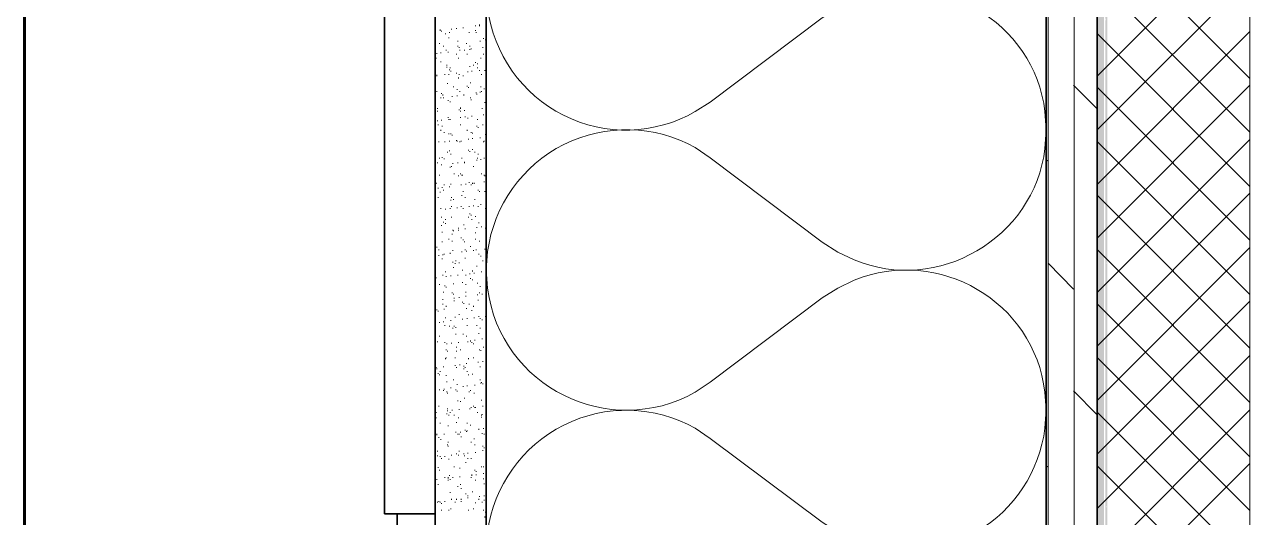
# Model space of a CAD drawing. Header units: inches. Extents: x 5 to 516, y -193 to 129.
# Drawn here: x 14.901 to 16.917, y -166.574 to -165.768 of the extents above; entities that cross this region are included whole.
import ezdxf

# ---------------------------------------------------------------- set-up
doc = ezdxf.new("R2010")
doc.units = ezdxf.units.IN
doc.header["$MEASUREMENT"] = 0
doc.layers.add('PDF7_Geometry', color=7, linetype='Continuous')
doc.layers.add('PDF7_Solid Fills', color=7, linetype='Continuous')

msp = doc.modelspace()

# ---------------------------------------------------------------- hatches: boundary and pattern name
at = {"layer": 'PDF7_Solid Fills', "transparency": 33554559}
for points in [[(16.6579946, -167.5757836), (16.6679946, -167.5646725), (16.6679953, -164.9446706), (16.6579946, -164.9446723)], [(16.6913288, -165.1424497), (16.6879955, -165.1413385), (16.670219, -165.1535597), (16.6735518, -167.5857827), (16.673551, -165.155783)]]:
    msp.add_hatch(color=256, dxfattribs=at).paths.add_polyline_path(points)

# ---------------------------------------------------------------- linework, layer by layer
at = {"layer": 'PDF7_Geometry', "lineweight": 60}
msp.add_lwpolyline([(59.9013316, -193.1846724), (59.9013316, -163.1857822), (14.901328, -163.1857822), (14.901328, -193.1846724)], dxfattribs=at)
at = {"layer": 'PDF7_Geometry', "lineweight": 35}
for points in [[(15.4902156, -163.7202264), (15.4902156, -166.5680044)], [(15.4902156, -166.568005), (15.573549, -166.568005), (15.573549, -163.720227)], [(15.573549, -163.7202264), (15.573549, -167.5035601)], [(15.6568823, -163.7202273), (15.6568823, -167.503561), (15.573549, -167.503561), (15.573549, -166.5680053)], [(16.573549, -163.7202264), (16.573549, -167.5857824), (16.6568824, -167.5857824), (16.6568824, -163.7202264)], [(15.4902182, -166.6102277), (15.5113293, -166.6102277), (15.5113293, -166.5680055), (15.4902182, -166.5680055)]]:
    msp.add_lwpolyline(points, dxfattribs=at)
at = {"layer": 'PDF7_Geometry', "lineweight": 15}
for points in [[(16.5768856, -167.5857821), (16.5768856, -163.7202261)], [(16.6191039, -167.5857821), (16.6191039, -163.7202261)], [(16.6568824, -163.7202264), (16.6568824, -167.5857824), (16.9068824, -167.5857824), (16.9068824, -163.7202264)], [(16.6568824, -165.8524491), (16.9068824, -165.6024491)], [(16.9068824, -165.8557812), (16.6568824, -165.6057811)], [(16.6568824, -165.9402267), (16.9068824, -165.6902267)], [(16.9068824, -165.943561), (16.6568824, -165.693561)], [(15.5813298, -165.7768943), (15.5813298, -165.7757832)], [(15.5813298, -165.7780043), (15.5813298, -165.7768932)], [(15.5835497, -165.7791165), (15.5835497, -165.7780054)], [(15.5902183, -165.7835607), (15.5902183, -165.7824496)], [(15.5968825, -165.7813386), (15.5968825, -165.7802275)], [(15.6002191, -165.7757821), (15.6002191, -165.774671)], [(15.6079954, -165.7746722), (15.6079954, -165.7735611)], [(15.6191038, -165.77356), (15.6191038, -165.7724489)], [(15.6291045, -165.7813386), (15.6291045, -165.7802275)], [(15.6391053, -165.7702279), (15.6391053, -165.7691168)], [(15.6391053, -165.7780043), (15.6391053, -165.7768932)], [(15.6402174, -165.7813386), (15.6402174, -165.7802275)], [(15.6457739, -165.7691157), (15.6457739, -165.7680046)], [(15.6457739, -165.7702279), (15.6457739, -165.7691168)], [(16.6568824, -166.0291165), (16.9068824, -165.7791165)], [(16.9068824, -166.0324486), (16.6568824, -165.7824485)], [(15.573549, -165.7957813), (15.573549, -165.7946702)], [(15.5802176, -165.7991157), (15.5802176, -165.7980045)], [(15.5868818, -165.8035599), (15.5868818, -165.8024488)], [(15.5957703, -165.7902271), (15.5957703, -165.789116)], [(15.6102153, -165.7957813), (15.6102153, -165.7946702)], [(15.6102153, -165.8035599), (15.6102153, -165.8024488)], [(15.6124397, -165.8057821), (15.6124397, -165.8046709)], [(15.6246603, -165.7991157), (15.6246603, -165.7980045)], [(15.6302167, -165.8035599), (15.6302167, -165.8024488)], [(15.6468816, -165.7957813), (15.6468816, -165.7946702)], [(15.6513258, -165.8057821), (15.6513258, -165.8046709)], [(15.652438, -165.7913371), (15.652438, -165.790226)], [(15.6557746, -165.7935615), (15.6557746, -165.7924503)], [(15.5746612, -165.8235591), (15.5746612, -165.822448)], [(15.5757734, -165.8157828), (15.5757734, -165.8146717)], [(15.5824375, -165.8146706), (15.5824375, -165.8135595)], [(15.591326, -165.8102263), (15.591326, -165.8091152)], [(15.5946626, -165.8135606), (15.5946626, -165.8124495)], [(15.6079954, -165.8168927), (15.6079954, -165.8157816)], [(15.6113275, -165.8235591), (15.6113275, -165.822448)], [(15.6135519, -165.8102263), (15.6135519, -165.8091152)], [(15.6213282, -165.8102263), (15.6213282, -165.8091152)], [(15.6257725, -165.8168927), (15.6257725, -165.8157816)], [(15.6302167, -165.8091164), (15.6302167, -165.8080053)], [(15.6324411, -165.8080042), (15.6324411, -165.8068931)], [(15.6479938, -165.8235591), (15.6479938, -165.822448)], [(15.652438, -165.8168927), (15.652438, -165.8157816)], [(15.5824375, -165.8291156), (15.5824375, -165.8280045)], [(15.5924382, -165.834672), (15.5924382, -165.8335609)], [(15.5924382, -165.8380041), (15.5924382, -165.836893)], [(15.5968825, -165.8424484), (15.5968825, -165.8413372)], [(15.5979947, -165.8391163), (15.5979947, -165.8380052)], [(15.5991069, -165.8446705), (15.5991069, -165.8435594)], [(15.6268847, -165.8457827), (15.6268847, -165.8446716)], [(15.6302167, -165.8368942), (15.6302167, -165.835783)], [(15.6335488, -165.8446705), (15.6335488, -165.8435594)], [(15.6357732, -165.834672), (15.6357732, -165.8335609)], [(15.6391053, -165.8302278), (15.6391053, -165.8291167)], [(15.6424373, -165.8324499), (15.6424373, -165.8313388)], [(15.6424373, -165.8391163), (15.6424373, -165.8380052)], [(15.6457739, -165.8435606), (15.6457739, -165.8424494)], [(15.6546624, -165.8435606), (15.6546624, -165.8424494)], [(15.5757734, -165.8513369), (15.5757734, -165.8502258)], [(15.5757734, -165.8524491), (15.5757734, -165.851338)], [(15.5891062, -165.850227), (15.5891062, -165.8491158)], [(15.5935504, -165.8646719), (15.5935504, -165.8635608)], [(15.5957703, -165.850227), (15.5957703, -165.8491158)], [(15.6079954, -165.8480048), (15.6079954, -165.8468937)], [(15.6113275, -165.8557812), (15.6113275, -165.85467)], [(15.6124397, -165.850227), (15.6124397, -165.8491158)], [(15.6191038, -165.8524491), (15.6191038, -165.851338)], [(15.6313289, -165.8635597), (15.6313289, -165.8624486)], [(15.649106, -165.850227), (15.649106, -165.8491158)], [(15.5757734, -165.8780047), (15.5757734, -165.8768936)], [(15.5835497, -165.8813391), (15.5835497, -165.8802279)], [(15.5857741, -165.8835589), (15.5857741, -165.8824478)], [(15.6013267, -165.8857833), (15.6013267, -165.8846722)], [(15.6035511, -165.8702261), (15.6035511, -165.869115)], [(15.6091076, -165.8746704), (15.6091076, -165.8735593)], [(15.6091076, -165.8846711), (15.6091076, -165.88356)], [(15.6135519, -165.8780047), (15.6135519, -165.8768936)], [(15.620216, -165.8835589), (15.620216, -165.8824478)], [(15.6257725, -165.8691162), (15.6257725, -165.8680051)], [(15.6279969, -165.8713383), (15.6279969, -165.8702272)], [(15.6402174, -165.8802269), (15.6402174, -165.8791158)], [(15.6413296, -165.882449), (15.6413296, -165.8813379)], [(15.6468816, -165.8791147), (15.6468816, -165.8780036)], [(15.6479938, -165.8702261), (15.6479938, -165.869115)], [(15.649106, -165.8780047), (15.649106, -165.8768936)], [(15.6535502, -165.8735605), (15.6535502, -165.8724494)], [(16.6568824, -165.9057825), (16.6179935, -165.8668936)], [(16.6568824, -166.1168941), (16.9068824, -165.8668941)], [(16.9068824, -166.1202262), (16.6568824, -165.8702261)], [(15.5768856, -165.9057825), (15.5768856, -165.9046714)], [(15.5824375, -165.8880055), (15.5824375, -165.8868943)], [(15.5868818, -165.8880055), (15.5868818, -165.8868943)], [(15.5946626, -165.8924497), (15.5946626, -165.8913386)], [(15.5979947, -165.8946719), (15.5979947, -165.8935607)], [(15.6146595, -165.9046726), (15.6146595, -165.9035615)], [(15.6146595, -165.9057825), (15.6146595, -165.9046714)], [(15.6313289, -165.8880055), (15.6313289, -165.8868943)], [(15.6324411, -165.8913375), (15.6324411, -165.8902264)], [(15.6502182, -165.9057825), (15.6502182, -165.9046714)], [(15.6546624, -165.8957818), (15.6546624, -165.8946707)], [(15.5768856, -165.9102268), (15.5768856, -165.9091157)], [(15.5768856, -165.9257817), (15.5768856, -165.9246706)], [(15.5835497, -165.9246718), (15.5835497, -165.9235607)], [(15.5946626, -165.9202275), (15.5946626, -165.9191164)], [(15.5957703, -165.9235596), (15.5957703, -165.9224485)], [(15.5979947, -165.9235596), (15.5979947, -165.9224485)], [(15.6124397, -165.9080046), (15.6124397, -165.9068935)], [(15.6146595, -165.9102268), (15.6146595, -165.9091157)], [(15.6146595, -165.9202275), (15.6146595, -165.9191164)], [(15.6213282, -165.9091168), (15.6213282, -165.9080057)], [(15.6224404, -165.9191153), (15.6224404, -165.9180042)], [(15.6268847, -165.9213374), (15.6268847, -165.9202263)], [(15.6424373, -165.9235596), (15.6424373, -165.9224485)], [(15.652438, -165.9157832), (15.652438, -165.9146721)], [(16.5713259, -165.9702271), (16.5735481, -165.9402271), (16.5713259, -165.9102271)], [(15.5779932, -165.9324504), (15.5779932, -165.9313392)], [(15.5824375, -165.9413389), (15.5824375, -165.9402278)], [(15.5846619, -165.9346702), (15.5846619, -165.9335591)], [(15.587994, -165.944671), (15.587994, -165.9435598)], [(15.5957703, -165.9468931), (15.5957703, -165.945782)], [(15.5991069, -165.9468931), (15.5991069, -165.945782)], [(15.6146595, -165.9324504), (15.6146595, -165.9313392)], [(15.6257725, -165.9413389), (15.6257725, -165.9402278)], [(15.6324411, -165.944671), (15.6324411, -165.9435598)], [(15.634661, -165.9457831), (15.634661, -165.944672)], [(15.6413296, -165.9346702), (15.6413296, -165.9335591)], [(15.6435495, -165.9368946), (15.6435495, -165.9357835)], [(15.6513258, -165.9324504), (15.6513258, -165.9313392)], [(15.5791054, -165.9602281), (15.5791054, -165.959117)], [(15.5891062, -165.9602281), (15.5891062, -165.959117)], [(15.5968825, -165.9591159), (15.5968825, -165.9580048)], [(15.6013267, -165.9491152), (15.6013267, -165.9480041)], [(15.6079954, -165.9580037), (15.6079954, -165.9568926)], [(15.6091076, -165.9591159), (15.6091076, -165.9580048)], [(15.6135519, -165.9602281), (15.6135519, -165.959117)], [(15.6157717, -165.9591159), (15.6157717, -165.9580048)], [(15.6279969, -165.9557816), (15.6279969, -165.9546705)], [(15.634661, -165.9546717), (15.634661, -165.9535606)], [(15.6468816, -165.9535595), (15.6468816, -165.9524484)], [(15.652438, -165.9602281), (15.652438, -165.959117)], [(15.6535502, -165.9591159), (15.6535502, -165.9580048)], [(15.6557746, -165.9480053), (15.6557746, -165.9468942)], [(16.6568824, -166.2057816), (16.9068824, -165.9557816)], [(16.9068824, -166.209116), (16.6568824, -165.9591159)], [(15.5802176, -165.9868937), (15.5802176, -165.9857826)], [(15.5846619, -165.9857815), (15.5846619, -165.9846704)], [(15.5935504, -165.976893), (15.5935504, -165.9757819)], [(15.5968825, -165.9746709), (15.5968825, -165.9735598)], [(15.5991069, -165.9802273), (15.5991069, -165.9791162)], [(15.6168839, -165.9868937), (15.6168839, -165.9857826)], [(15.6279969, -165.9735609), (15.6279969, -165.9724498)], [(15.6302167, -165.9757831), (15.6302167, -165.9746719)], [(15.634661, -165.9724487), (15.634661, -165.9713376)], [(15.6379931, -165.976893), (15.6379931, -165.9757819)], [(15.6424373, -165.9868937), (15.6424373, -165.9857826)], [(15.6435495, -165.9802273), (15.6435495, -165.9791162)], [(15.6535502, -165.9868937), (15.6535502, -165.9857826)], [(15.5768856, -165.9946701), (15.5768856, -165.9935589)], [(15.5835497, -165.9980044), (15.5835497, -165.9968933)], [(15.587994, -165.9880059), (15.587994, -165.9868948)], [(15.5979947, -166.0013387), (15.5979947, -166.0002276)], [(15.6002191, -166.0002265), (15.6002191, -165.9991154)], [(15.6024389, -165.9957822), (15.6024389, -165.9946711)], [(15.6102153, -165.9946701), (15.6102153, -165.9935589)], [(15.6213282, -165.9935601), (15.6213282, -165.992449)], [(15.6213282, -165.9946701), (15.6213282, -165.9935589)], [(15.6357732, -166.0002265), (15.6357732, -165.9991154)], [(15.6413296, -165.9902258), (15.6413296, -165.9891147)], [(15.6479938, -165.9891159), (15.6479938, -165.9880047)], [(15.6568823, -166.0002265), (15.6568823, -165.9991154)], [(16.5768856, -165.991338), (16.5735523, -165.9891158)], [(15.5802176, -166.0146715), (15.5802176, -166.0135604)], [(15.6046633, -166.0124494), (15.6046633, -166.0113383)], [(15.6113275, -166.0157837), (15.6113275, -166.0146726)], [(15.6146595, -166.0124494), (15.6146595, -166.0113383)], [(15.6168839, -166.0146715), (15.6168839, -166.0135604)], [(15.6179961, -166.0146715), (15.6179961, -166.0135604)], [(15.6291045, -166.0268944), (15.6291045, -166.0257832)], [(15.649106, -166.0124494), (15.649106, -166.0113383)], [(15.6535502, -166.0146715), (15.6535502, -166.0135604)], [(15.6535502, -166.0257822), (15.6535502, -166.024671)], [(15.6546624, -166.0157837), (15.6546624, -166.0146726)], [(15.5746612, -166.0280043), (15.5746612, -166.0268932)], [(15.5779932, -166.0357829), (15.5779932, -166.0346718)], [(15.5813298, -166.0424493), (15.5813298, -166.0413382)], [(15.5846619, -166.0346707), (15.5846619, -166.0335596)], [(15.5868818, -166.039115), (15.5868818, -166.0380038)], [(15.587994, -166.0302264), (15.587994, -166.0291153)], [(15.5968825, -166.0335608), (15.5968825, -166.0324496)], [(15.5991069, -166.0291165), (15.5991069, -166.0280054)], [(15.6157717, -166.0302264), (15.6157717, -166.0291153)], [(15.6168839, -166.0480057), (15.6168839, -166.0468946)], [(15.6191038, -166.0413371), (15.6191038, -166.040226)], [(15.6235481, -166.0291165), (15.6235481, -166.0280054)], [(15.6324411, -166.0302264), (15.6324411, -166.0291153)], [(15.634661, -166.0280043), (15.634661, -166.0268932)], [(15.6368854, -166.0280043), (15.6368854, -166.0268932)], [(15.6435495, -166.039115), (15.6435495, -166.0380038)], [(15.6457739, -166.0413371), (15.6457739, -166.040226)], [(15.6546624, -166.0413371), (15.6546624, -166.040226)], [(16.6568824, -166.2935615), (16.9068824, -166.0435615)], [(16.9068824, -166.2968936), (16.6568824, -166.0468935)], [(15.5779932, -166.0513378), (15.5779932, -166.0502267)], [(15.5991069, -166.0557821), (15.5991069, -166.054671)], [(15.6002191, -166.0513378), (15.6002191, -166.0502267)], [(15.6002191, -166.0657828), (15.6002191, -166.0646717)], [(15.6035511, -166.0546721), (15.6035511, -166.053561)], [(15.6091076, -166.0680049), (15.6091076, -166.0668938)], [(15.6157717, -166.0657828), (15.6157717, -166.0646717)], [(15.6224404, -166.0513378), (15.6224404, -166.0502267)], [(15.6291045, -166.0657828), (15.6291045, -166.0646717)], [(15.6357732, -166.0646706), (15.6357732, -166.0635595)], [(15.6379931, -166.0546721), (15.6379931, -166.053561)], [(15.6435495, -166.0657828), (15.6435495, -166.0646717)], [(15.6479938, -166.0624485), (15.6479938, -166.0613374)], [(15.5824375, -166.0691149), (15.5824375, -166.0680038)], [(15.5835497, -166.0835599), (15.5835497, -166.0824487)], [(15.5902183, -166.0702271), (15.5902183, -166.0691159)], [(15.5902183, -166.0868942), (15.5902183, -166.0857831)], [(15.5979947, -166.0691149), (15.5979947, -166.0680038)], [(15.6002191, -166.0835599), (15.6002191, -166.0824487)], [(15.6191038, -166.0691149), (15.6191038, -166.0680038)], [(15.6279969, -166.0835599), (15.6279969, -166.0824487)], [(15.6302167, -166.0780034), (15.6302167, -166.0768923)], [(15.6324411, -166.0802278), (15.6324411, -166.0791167)], [(15.6335488, -166.0868942), (15.6335488, -166.0857831)], [(15.6391053, -166.0824499), (15.6391053, -166.0813388)], [(15.6557746, -166.0691149), (15.6557746, -166.0680038)], [(15.5835497, -166.0968926), (15.5835497, -166.0957815)], [(15.5846619, -166.1080056), (15.5846619, -166.1068945)], [(15.5868818, -166.0913384), (15.5868818, -166.0902273)], [(15.5902183, -166.0935606), (15.5902183, -166.0924495)], [(15.6024389, -166.1046712), (15.6024389, -166.1035601)], [(15.6035511, -166.1057812), (15.6035511, -166.1046701)], [(15.6113275, -166.1013369), (15.6113275, -166.1002258)], [(15.6113275, -166.1046712), (15.6113275, -166.1035601)], [(15.620216, -166.0957827), (15.620216, -166.0946716)], [(15.6224404, -166.1024491), (15.6224404, -166.101338)], [(15.6413296, -166.100227), (15.6413296, -166.0991159)], [(15.6446617, -166.0924484), (15.6446617, -166.0913373)], [(15.649106, -166.099117), (15.649106, -166.0980059)], [(15.6557746, -166.1013369), (15.6557746, -166.1002258)], [(15.6568823, -166.0957827), (15.6568823, -166.0946716)], [(15.5846619, -166.1235605), (15.5846619, -166.1224494)], [(15.5957703, -166.1191162), (15.5957703, -166.1180051)], [(15.6013267, -166.1113376), (15.6013267, -166.1102265)], [(15.6013267, -166.1224483), (15.6013267, -166.1213372)], [(15.6157717, -166.1168941), (15.6157717, -166.115783)], [(15.6191038, -166.1202262), (15.6191038, -166.119115)], [(15.6213282, -166.1235605), (15.6213282, -166.1224494)], [(15.6391053, -166.1091155), (15.6391053, -166.1080044)], [(15.6391053, -166.1191162), (15.6391053, -166.1180051)], [(15.6457739, -166.1224483), (15.6457739, -166.1213372)], [(15.5757734, -166.132449), (15.5757734, -166.1313379)], [(15.5791054, -166.1368933), (15.5791054, -166.1357822)], [(15.5791054, -166.1457818), (15.5791054, -166.1446707)], [(15.5857741, -166.1446719), (15.5857741, -166.1435608)], [(15.587994, -166.1435597), (15.587994, -166.1424486)], [(15.5979947, -166.1424497), (15.5979947, -166.1413386)], [(15.6024389, -166.1380055), (15.6024389, -166.1368944)], [(15.6168839, -166.1402276), (15.6168839, -166.1391165)], [(15.6224404, -166.1368933), (15.6224404, -166.1357822)], [(15.6246603, -166.1391154), (15.6246603, -166.1380043)], [(15.6313289, -166.1313391), (15.6313289, -166.130228)], [(15.6357732, -166.1380055), (15.6357732, -166.1368944)], [(15.6402174, -166.1368933), (15.6402174, -166.1357822)], [(15.6446617, -166.1435597), (15.6446617, -166.1424486)], [(15.6479938, -166.146894), (15.6479938, -166.1457829)], [(15.6546624, -166.1357833), (15.6546624, -166.1346722)], [(16.6568824, -166.382449), (16.9068824, -166.132449)], [(16.9068824, -166.3857834), (16.6568824, -166.1357833)], [(15.5846619, -166.1513383), (15.5846619, -166.1502272)], [(15.6024389, -166.1568925), (15.6024389, -166.1557814)], [(15.6035511, -166.1657833), (15.6035511, -166.1646721)], [(15.605771, -166.1591169), (15.605771, -166.1580057)], [(15.6068832, -166.1546726), (15.6068832, -166.1535615)], [(15.6124397, -166.1580047), (15.6124397, -166.1568936)], [(15.6224404, -166.1502261), (15.6224404, -166.149115)], [(15.6413296, -166.1635611), (15.6413296, -166.16245)], [(15.6513258, -166.1546726), (15.6513258, -166.1535615)], [(15.6568823, -166.1580047), (15.6568823, -166.1568936)], [(16.6179962, -166.2002274), (16.5768851, -166.1580052)], [(15.5746612, -166.1824504), (15.5746612, -166.1813393)], [(15.5857741, -166.1780039), (15.5857741, -166.1768927)], [(15.5902183, -166.1724497), (15.5902183, -166.1713385)], [(15.591326, -166.180226), (15.591326, -166.1791149)], [(15.5991069, -166.179116), (15.5991069, -166.1780049)], [(15.6102153, -166.1780039), (15.6102153, -166.1768927)], [(15.6179961, -166.1702275), (15.6179961, -166.1691164)], [(15.6235481, -166.1780039), (15.6235481, -166.1768927)], [(15.6302167, -166.1757817), (15.6302167, -166.1746706)], [(15.6313289, -166.1835603), (15.6313289, -166.1824492)], [(15.634661, -166.1713375), (15.634661, -166.1702263)], [(15.634661, -166.1857824), (15.634661, -166.1846713)], [(15.6368854, -166.1746718), (15.6368854, -166.1735607)], [(15.649106, -166.1724497), (15.649106, -166.1713385)], [(16.2591037, -166.1857822), (16.232437, -166.1991155), (16.2068814, -166.2146711)], [(15.573549, -166.1902267), (15.573549, -166.1891156)], [(15.5802176, -166.193561), (15.5802176, -166.1924499)], [(15.5868818, -166.2057816), (15.5868818, -166.2046705)], [(15.5891062, -166.1957832), (15.5891062, -166.1946721)], [(15.591326, -166.1980053), (15.591326, -166.1968942)], [(15.6013267, -166.2068938), (15.6013267, -166.2057827)], [(15.6035511, -166.1924488), (15.6035511, -166.1913377)], [(15.6035511, -166.209116), (15.6035511, -166.2080048)], [(15.6179961, -166.1902267), (15.6179961, -166.1891156)], [(15.6235481, -166.193561), (15.6235481, -166.1924499)], [(15.6235481, -166.2057816), (15.6235481, -166.2046705)], [(15.6424373, -166.1913389), (15.6424373, -166.1902278)], [(15.6457739, -166.2068938), (15.6457739, -166.2057827)], [(15.6468816, -166.1968931), (15.6468816, -166.195782)], [(15.6502182, -166.209116), (15.6502182, -166.2080048)], [(15.573549, -166.2191167), (15.573549, -166.2180056)], [(15.5857741, -166.2180045), (15.5857741, -166.2168934)], [(15.5857741, -166.2257831), (15.5857741, -166.224672)], [(15.591326, -166.2291151), (15.591326, -166.228004)], [(15.6046633, -166.2157824), (15.6046633, -166.2146712)], [(15.6046633, -166.2202266), (15.6046633, -166.2191155)], [(15.6124397, -166.2146724), (15.6124397, -166.2135613)], [(15.6179961, -166.2224488), (15.6179961, -166.2213376)], [(15.620216, -166.2246709), (15.620216, -166.2235598)], [(15.6235481, -166.212448), (15.6235481, -166.2113369)], [(15.6291045, -166.2257831), (15.6291045, -166.224672)], [(15.6357732, -166.2291151), (15.6357732, -166.228004)], [(15.6424373, -166.2102282), (15.6424373, -166.209117)], [(15.6435495, -166.2191167), (15.6435495, -166.2180056)], [(15.9991037, -166.3691161), (16.0235481, -166.3524494), (16.2068814, -166.2146716)], [(16.6568824, -166.4702266), (16.9068824, -166.2202266)], [(16.9068824, -166.4746709), (16.6568824, -166.2246709)], [(15.5757734, -166.2346716), (15.5757734, -166.2335605)], [(15.5779932, -166.2368937), (15.5779932, -166.2357826)], [(15.587994, -166.2335594), (15.587994, -166.2324483)], [(15.5902183, -166.2480044), (15.5902183, -166.2468933)], [(15.605771, -166.2468945), (15.605771, -166.2457834)], [(15.6124397, -166.2424502), (15.6124397, -166.2413391)], [(15.6246603, -166.2324495), (15.6246603, -166.2313384)], [(15.6257725, -166.2491166), (15.6257725, -166.2480055)], [(15.6335488, -166.2357815), (15.6335488, -166.2346704)], [(15.6368854, -166.2480044), (15.6368854, -166.2468933)], [(15.6446617, -166.2457823), (15.6446617, -166.2446712)], [(15.6468816, -166.2491166), (15.6468816, -166.2480055)], [(15.6557746, -166.2457823), (15.6557746, -166.2446712)], [(15.5802176, -166.255783), (15.5802176, -166.2546719)], [(15.5868818, -166.2546708), (15.5868818, -166.2535597)], [(15.5891062, -166.2602273), (15.5891062, -166.2591161)], [(15.5968825, -166.2613372), (15.5968825, -166.2602261)], [(15.5991069, -166.2524487), (15.5991069, -166.2513376)], [(15.6024389, -166.2646715), (15.6024389, -166.2635604)], [(15.6046633, -166.2613372), (15.6046633, -166.2602261)], [(15.6068832, -166.2635593), (15.6068832, -166.2624482)], [(15.6179961, -166.2502265), (15.6179961, -166.2491154)], [(15.6257725, -166.2602273), (15.6257725, -166.2591161)], [(15.6413296, -166.2602273), (15.6413296, -166.2591161)], [(15.6468816, -166.2646715), (15.6468816, -166.2635604)], [(15.6502182, -166.2513387), (15.6502182, -166.2502276)], [(15.5768856, -166.2868928), (15.5768856, -166.2857817)], [(15.5802176, -166.2780043), (15.5802176, -166.2768932)], [(15.5891062, -166.288005), (15.5891062, -166.2868939)], [(15.6002191, -166.289115), (15.6002191, -166.2880039)], [(15.6068832, -166.2746722), (15.6068832, -166.2735611)], [(15.6113275, -166.288005), (15.6113275, -166.2868939)], [(15.6191038, -166.2746722), (15.6191038, -166.2735611)], [(15.6246603, -166.2780043), (15.6246603, -166.2768932)], [(15.6268847, -166.2868928), (15.6268847, -166.2857817)], [(15.6313289, -166.2857829), (15.6313289, -166.2846718)], [(15.6335488, -166.288005), (15.6335488, -166.2868939)], [(15.6379931, -166.2846707), (15.6379931, -166.2835596)], [(15.6446617, -166.27356), (15.6446617, -166.2724489)], [(15.6502182, -166.2824486), (15.6502182, -166.2813375)], [(15.591326, -166.3002256), (15.591326, -166.2991145)], [(15.5924382, -166.2902272), (15.5924382, -166.2891161)], [(15.5935504, -166.30245), (15.5935504, -166.3013389)], [(15.6079954, -166.2957814), (15.6079954, -166.2946703)], [(15.6079954, -166.30245), (15.6079954, -166.3013389)], [(15.6146595, -166.3002256), (15.6146595, -166.2991145)], [(15.6357732, -166.2902272), (15.6357732, -166.2891161)], [(15.6457739, -166.3002256), (15.6457739, -166.2991145)], [(15.6479938, -166.3013378), (15.6479938, -166.3002267)], [(15.652438, -166.2957814), (15.652438, -166.2946703)], [(16.6568824, -166.5591164), (16.9068824, -166.3091164)], [(15.5746612, -166.3291156), (15.5746612, -166.3280045)], [(15.5868818, -166.3280034), (15.5868818, -166.3268923)], [(15.5902183, -166.3146706), (15.5902183, -166.3135595)], [(15.591326, -166.3135607), (15.591326, -166.3124496)], [(15.605771, -166.3135607), (15.605771, -166.3124496)], [(15.605771, -166.3257835), (15.605771, -166.3246724)], [(15.6079954, -166.3291156), (15.6079954, -166.3280045)], [(15.6135519, -166.3246713), (15.6135519, -166.3235602)], [(15.620216, -166.3268935), (15.620216, -166.3257824)], [(15.6224404, -166.3291156), (15.6224404, -166.3280045)], [(15.6246603, -166.3224492), (15.6246603, -166.3213381)], [(15.6279969, -166.3146706), (15.6279969, -166.3135595)], [(15.6357732, -166.3135607), (15.6357732, -166.3124496)], [(15.6435495, -166.3202271), (15.6435495, -166.319116)], [(15.6468816, -166.3280034), (15.6468816, -166.3268923)], [(15.6513258, -166.3191149), (15.6513258, -166.3180038)], [(16.9068824, -166.5624485), (16.6568824, -166.3124485)], [(15.5757734, -166.3313377), (15.5757734, -166.3302266)], [(15.5779932, -166.3391163), (15.5779932, -166.3380052)], [(15.5802176, -166.3413385), (15.5802176, -166.3402274)], [(15.5813298, -166.335782), (15.5813298, -166.3346709)], [(15.591326, -166.3424484), (15.591326, -166.3413373)], [(15.6035511, -166.3491171), (15.6035511, -166.3480059)], [(15.620216, -166.3313377), (15.620216, -166.3302266)], [(15.6257725, -166.335782), (15.6257725, -166.3346709)], [(15.6279969, -166.3413385), (15.6279969, -166.3402274)], [(15.634661, -166.3402263), (15.634661, -166.3391152)], [(15.6468816, -166.3491171), (15.6468816, -166.3480059)], [(15.5802176, -166.3657819), (15.5802176, -166.3646708)], [(15.5868818, -166.3668941), (15.5868818, -166.365783)], [(15.587994, -166.364672), (15.587994, -166.3635609)], [(15.5924382, -166.3524491), (15.5924382, -166.351338)], [(15.5924382, -166.3691162), (15.5924382, -166.3680051)], [(15.5991069, -166.3624498), (15.5991069, -166.3613387)], [(15.6068832, -166.3657819), (15.6068832, -166.3646708)], [(15.6091076, -166.3568934), (15.6091076, -166.3557823)], [(15.6091076, -166.368004), (15.6091076, -166.3668929)], [(15.6191038, -166.3602277), (15.6191038, -166.3591166)], [(15.6257725, -166.3591155), (15.6257725, -166.3580044)], [(15.6291045, -166.3691162), (15.6291045, -166.3680051)], [(15.6313289, -166.3668941), (15.6313289, -166.365783)], [(15.6379931, -166.3580056), (15.6379931, -166.3568945)], [(15.6479938, -166.3546713), (15.6479938, -166.3535601)], [(15.649106, -166.3535613), (15.649106, -166.3524502)], [(15.6513258, -166.3557812), (15.6513258, -166.3546701)], [(16.6568824, -166.4057826), (16.6179935, -166.3668937)], [(15.573549, -166.383559), (15.573549, -166.3824479)], [(15.5935504, -166.3713384), (15.5935504, -166.3702273)], [(15.6102153, -166.383559), (15.6102153, -166.3824479)], [(15.6146595, -166.3846712), (15.6146595, -166.3835601)], [(15.6213282, -166.3791147), (15.6213282, -166.3780036)], [(15.6368854, -166.3713384), (15.6368854, -166.3702273)], [(15.649106, -166.382449), (15.649106, -166.3813379)], [(15.5746612, -166.4024482), (15.5746612, -166.4013371)], [(15.5791054, -166.3924498), (15.5791054, -166.3913386)], [(15.5924382, -166.4046726), (15.5924382, -166.4035615)], [(15.5935504, -166.396894), (15.5935504, -166.3957829)], [(15.5935504, -166.4002261), (15.5935504, -166.399115)], [(15.5957703, -166.4068925), (15.5957703, -166.4057814)], [(15.5979947, -166.4024482), (15.5979947, -166.4013371)], [(15.6013267, -166.3991162), (15.6013267, -166.398005)], [(15.6046633, -166.4068925), (15.6046633, -166.4057814)], [(15.6124397, -166.398004), (15.6124397, -166.3968928)], [(15.6302167, -166.396894), (15.6302167, -166.3957829)], [(15.6324411, -166.3946719), (15.6324411, -166.3935608)], [(15.6357732, -166.3924498), (15.6357732, -166.3913386)], [(15.6379931, -166.3946719), (15.6379931, -166.3935608)], [(15.6391053, -166.3946719), (15.6391053, -166.3935608)], [(15.6424373, -166.4024482), (15.6424373, -166.4013371)], [(15.649106, -166.4068925), (15.649106, -166.4057814)], [(15.649106, -166.4102268), (15.649106, -166.4091157)], [(15.6502182, -166.4057826), (15.6502182, -166.4046714)], [(15.6513258, -166.3924498), (15.6513258, -166.3913386)], [(16.6568824, -166.648004), (16.9068824, -166.398004)], [(16.9068824, -166.6513383), (16.6568824, -166.4013383)], [(15.5746612, -166.4113368), (15.5746612, -166.4102256)], [(15.5813298, -166.4202275), (15.5813298, -166.4191164)], [(15.5946626, -166.4246718), (15.5946626, -166.4235607)], [(15.6079954, -166.4191153), (15.6079954, -166.4180042)], [(15.6113275, -166.4113368), (15.6113275, -166.4102256)], [(15.6257725, -166.4202275), (15.6257725, -166.4191164)], [(15.6313289, -166.4235596), (15.6313289, -166.4224485)], [(15.6446617, -166.430226), (15.6446617, -166.4291149)], [(15.652438, -166.4291161), (15.652438, -166.428005)], [(15.5757734, -166.4380046), (15.5757734, -166.4368935)], [(15.5757734, -166.4391145), (15.5757734, -166.4380034)], [(15.5791054, -166.4435611), (15.5791054, -166.4424499)], [(15.5824375, -166.4468931), (15.5824375, -166.445782)], [(15.587994, -166.4380046), (15.587994, -166.4368935)], [(15.5946626, -166.4513374), (15.5946626, -166.4502263)], [(15.6068832, -166.4346703), (15.6068832, -166.4335592)], [(15.6102153, -166.4380046), (15.6102153, -166.4368935)], [(15.6124397, -166.4380046), (15.6124397, -166.4368935)], [(15.6146595, -166.4346703), (15.6146595, -166.4335592)], [(15.6157717, -166.4424489), (15.6157717, -166.4413377)], [(15.6224404, -166.4313382), (15.6224404, -166.4302271)], [(15.6246603, -166.4335603), (15.6246603, -166.4324492)], [(15.6257725, -166.4324504), (15.6257725, -166.4313393)], [(15.6324411, -166.4513374), (15.6324411, -166.4502263)], [(15.6368854, -166.4457832), (15.6368854, -166.4446721)], [(15.6502182, -166.4368947), (15.6502182, -166.4357835)], [(15.6535502, -166.4380046), (15.6535502, -166.4368935)], [(15.5768856, -166.4657824), (15.5768856, -166.4646713)], [(15.5935504, -166.4557817), (15.5935504, -166.4546705)], [(15.5946626, -166.4580038), (15.5946626, -166.4568927)], [(15.6079954, -166.4702266), (15.6079954, -166.4691155)], [(15.6124397, -166.4657824), (15.6124397, -166.4646713)], [(15.620216, -166.4702266), (15.620216, -166.4691155)], [(15.6268847, -166.4691167), (15.6268847, -166.4680056)], [(15.6379931, -166.4557817), (15.6379931, -166.4546705)], [(15.6391053, -166.4680045), (15.6391053, -166.4668934)], [(15.6513258, -166.4580038), (15.6513258, -166.4568927)], [(15.6513258, -166.4646724), (15.6513258, -166.4635613)], [(15.6535502, -166.4602282), (15.6535502, -166.4591171)], [(15.5768856, -166.473561), (15.5768856, -166.4724499)], [(15.5813298, -166.4746709), (15.5813298, -166.4735598)], [(15.5835497, -166.4780052), (15.5835497, -166.4768941)], [(15.5891062, -166.4746709), (15.5891062, -166.4735598)], [(15.5957703, -166.4791152), (15.5957703, -166.4780041)], [(15.6002191, -166.4724488), (15.6002191, -166.4713377)], [(15.6046633, -166.491338), (15.6046633, -166.4902269)], [(15.6113275, -166.4724488), (15.6113275, -166.4713377)], [(15.6213282, -166.473561), (15.6213282, -166.4724499)], [(15.6235481, -166.4846716), (15.6235481, -166.4835605)], [(15.6268847, -166.4780052), (15.6268847, -166.4768941)], [(15.6324411, -166.4780052), (15.6324411, -166.4768941)], [(15.649106, -166.491338), (15.649106, -166.4902269)], [(15.652438, -166.491338), (15.652438, -166.4902269)], [(16.5768856, -166.491338), (16.5735523, -166.4891158)], [(16.6568824, -166.7357816), (16.9068824, -166.4857816)], [(16.9068824, -166.7391159), (16.6568824, -166.4891159)], [(15.5779932, -166.4924502), (15.5779932, -166.4913391)], [(15.5802176, -166.4968945), (15.5802176, -166.4957834)], [(15.5891062, -166.5091151), (15.5891062, -166.508004)], [(15.5946626, -166.5091151), (15.5946626, -166.508004)], [(15.5946626, -166.5102273), (15.5946626, -166.5091162)], [(15.5968825, -166.505783), (15.5968825, -166.5046719)], [(15.6024389, -166.5091151), (15.6024389, -166.508004)], [(15.6135519, -166.4935602), (15.6135519, -166.492449)], [(15.6135519, -166.5080051), (15.6135519, -166.506894)], [(15.6324411, -166.5091151), (15.6324411, -166.508004)], [(15.6335488, -166.5046708), (15.6335488, -166.5035597)], [(15.6335488, -166.505783), (15.6335488, -166.5046719)], [(15.6379931, -166.4968945), (15.6379931, -166.4957834)], [(15.6402174, -166.4991166), (15.6402174, -166.4980055)], [(15.6402174, -166.5046708), (15.6402174, -166.5035597)], [(15.652438, -166.5024487), (15.652438, -166.5013376)], [(15.652438, -166.5113372), (15.652438, -166.5102261)], [(15.5757734, -166.5124494), (15.5757734, -166.5113383)], [(15.5779932, -166.520228), (15.5779932, -166.5191169)], [(15.5946626, -166.5135593), (15.5946626, -166.5124482)], [(15.5979947, -166.5124494), (15.5979947, -166.5113383)], [(15.6102153, -166.5235601), (15.6102153, -166.522449)], [(15.6146595, -166.520228), (15.6146595, -166.5191169)], [(15.6157717, -166.5268944), (15.6157717, -166.5257833)], [(15.6391053, -166.5135593), (15.6391053, -166.5124482)], [(15.6535502, -166.5191158), (15.6535502, -166.5180047)], [(15.5768856, -166.5491157), (15.5768856, -166.5480046)], [(15.5791054, -166.5480058), (15.5791054, -166.5468947)], [(15.5813298, -166.5491157), (15.5813298, -166.5480046)], [(15.5835497, -166.5513378), (15.5835497, -166.5502267)], [(15.5891062, -166.5480058), (15.5891062, -166.5468947)], [(15.5979947, -166.5335608), (15.5979947, -166.5324497)], [(15.6002191, -166.5446715), (15.6002191, -166.5435603)], [(15.605771, -166.5491157), (15.605771, -166.5480046)], [(15.6079954, -166.5446715), (15.6079954, -166.5435603)], [(15.6157717, -166.5446715), (15.6157717, -166.5435603)], [(15.6157717, -166.5480058), (15.6157717, -166.5468947)], [(15.6235481, -166.5357829), (15.6235481, -166.5346718)], [(15.6268847, -166.539115), (15.6268847, -166.5380039)], [(15.6268847, -166.5424493), (15.6268847, -166.5413382)], [(15.634661, -166.5324486), (15.634661, -166.5313375)], [(15.6391053, -166.5502257), (15.6391053, -166.5491145)], [(15.6446617, -166.5446715), (15.6446617, -166.5435603)], [(15.6457739, -166.5402272), (15.6457739, -166.5391161)], [(15.6502182, -166.5491157), (15.6502182, -166.5480046)], [(15.6535502, -166.539115), (15.6535502, -166.5380039)], [(15.6535502, -166.5457814), (15.6535502, -166.5446703)], [(15.5113293, -166.568005), (15.5735515, -166.568005)], [(15.5835497, -166.5624485), (15.5835497, -166.5613374)], [(15.5957703, -166.5624485), (15.5957703, -166.5613374)], [(15.5991069, -166.5602264), (15.5991069, -166.5591153)], [(15.6279969, -166.5624485), (15.6279969, -166.5613374)], [(15.6357732, -166.5602264), (15.6357732, -166.5591153)], [(15.652438, -166.5624485), (15.652438, -166.5613374)], [(15.6557746, -166.5657828), (15.6557746, -166.5646717)], [(15.6546624, -166.5735592), (15.6546624, -166.5724481)]]:
    msp.add_lwpolyline(points, dxfattribs=at)
for points in [[(16.2591037, -165.7280049), (16.232437, -165.7402271), (16.2068814, -165.7568932), (16.0235481, -165.894671), (15.9991037, -165.9102266, -0.535457916), (15.6591036, -165.7402266), (15.6568814, -165.7113377), (15.6591036, -165.6813377, -0.531095253), (15.9991037, -165.5113377), (16.0235481, -165.5280043), (16.2068814, -165.664671), (16.232437, -165.6813377), (16.2591037, -165.694671)], [(15.6591036, -166.199116), (15.6568814, -166.169116), (15.6591036, -166.139116, -0.530180248), (15.9991037, -165.969116), (16.0235481, -165.9857827), (16.2068814, -166.1235605), (16.232437, -166.1402272), (16.2591037, -166.1524494)], [(16.5713259, -166.3691155), (16.5735481, -166.3980044), (16.5713259, -166.4280044, -0.492189274), (16.2591037, -166.6113378), (16.232437, -166.5980044), (16.2068814, -166.5813378), (16.0235481, -166.4446711), (15.9991037, -166.4280044, 0.531193121), (15.6591036, -166.5980044), (15.6568814, -166.6280044), (15.6591036, -166.6580044, 0.533686015), (15.9991037, -166.8268933), (16.0235481, -166.8113378), (16.2068814, -166.6735605), (16.232437, -166.6568938), (16.2591037, -166.6446716)]]:
    msp.add_lwpolyline(points, format="xyb", dxfattribs=at)
msp.add_lwpolyline([(15.6335488, -165.9168943), (15.6335488, -165.9180054)], close=True, dxfattribs=at)
for points in [[(16.5713259, -165.9102271), (16.5544185, -165.7632271), (16.3952704, -165.6708382), (16.2591037, -165.7280049)], [(16.2591037, -166.1524494), (16.3954926, -166.2095975), (16.5540111, -166.1173568), (16.5713259, -165.9702271)], [(16.5713259, -166.3691155), (16.5534185, -166.2199674), (16.3980481, -166.1305044), (16.2591037, -166.1857822)], [(15.6591036, -166.199116), (15.6798259, -166.3603383), (15.8579925, -166.4476716), (15.9991037, -166.3691161)]]:
    msp.add_open_spline(points, degree=3, dxfattribs=at)
at = {"layer": 'PDF7_Solid Fills', "lineweight": 50, "transparency": 33554559}
msp.add_solid([(16.6702152, -165.1535603), (16.6735485, -167.5857827), (16.6702152, -167.5857827)], dxfattribs=at)

doc.saveas('drawing.dxf')
